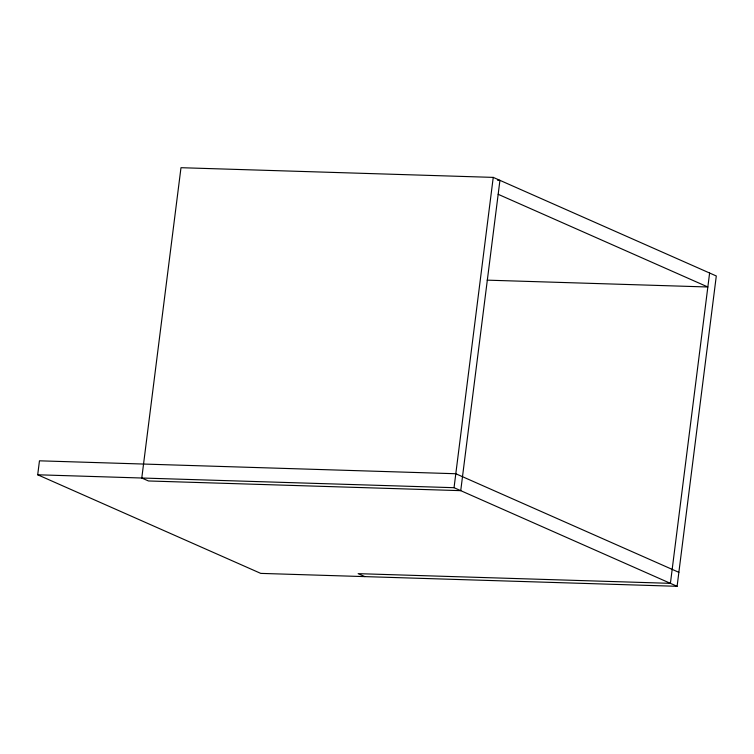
<?xml version="1.0" encoding="UTF-8"?>
<svg xmlns="http://www.w3.org/2000/svg" width="754" height="754" viewBox="0 0 754 754"><rect width="100%" height="100%" fill="white"/><g stroke="black" fill="none" stroke-linecap="round" stroke-linejoin="round"><path stroke-width="1.13" d="M497.583 180.272L499.93 180.347L460.732 490.656L148.472 480.967L141.78 478.017L180.988 167.699L493.239 177.388L716.3 275.983L677.101 586.301L260.761 573.389L37.7 474.784L39.462 460.817L455.802 473.738L678.864 572.333M677.101 586.301L454.04 487.697L493.239 177.388M709.608 273.033L670.41 583.342L358.15 573.653L364.842 576.612M487.15 280.149L707.846 286.991L498.168 194.306M37.7 474.784L454.04 487.697"/></g></svg>
